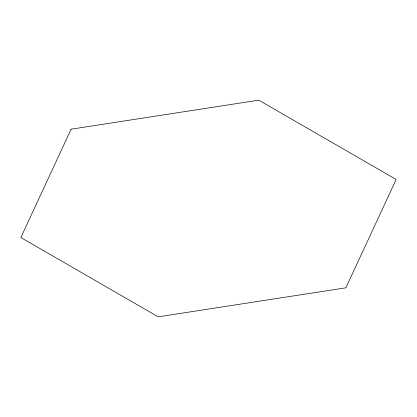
<?xml version="1.0" encoding="UTF-8"?>
<svg xmlns="http://www.w3.org/2000/svg" width="417" height="417" viewBox="0 0 417 417"><rect width="100%" height="100%" fill="white"/><g stroke="black" fill="none" stroke-linecap="round" stroke-linejoin="round"><path stroke-width="0.63" d="M71.13 129.192L20.85 237.528L158.22 316.837L345.87 287.808L396.15 179.472L258.78 100.163L71.13 129.192"/></g></svg>
